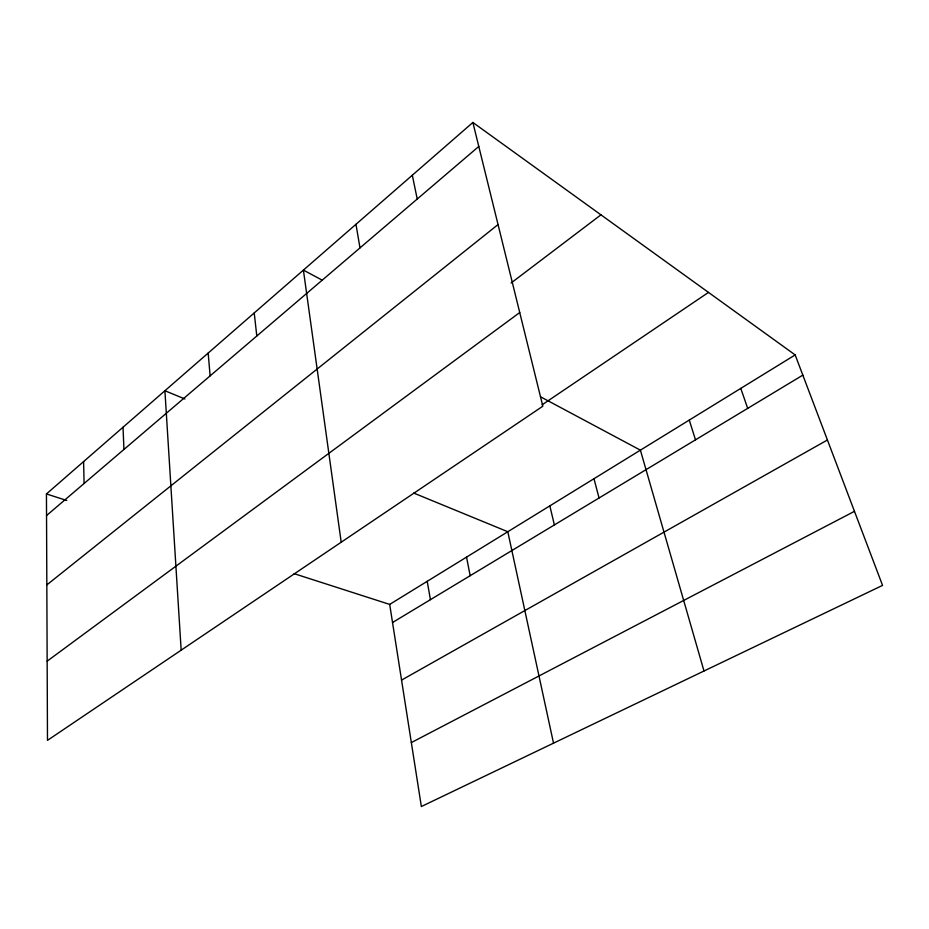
<?xml version="1.0" encoding="UTF-8"?>
<svg xmlns="http://www.w3.org/2000/svg" width="929" height="929" viewBox="0 0 929 929"><rect width="100%" height="100%" fill="white"/><g stroke="black" fill="none" stroke-linecap="round" stroke-linejoin="round"><path stroke-width="1.39" d="M472.873 122.465L542.826 406.205L47.484 740.355L46.45 493.949L472.873 122.465L795.166 354.924L882.55 585.386L421.36 806.535L389.692 604.407L294.191 573.681M46.543 515.549L478.795 146.457M46.833 584.898L498.049 224.574M511.113 282.985L600.947 214.843M47.147 661.169L519.741 312.527M542.083 404.835L708.49 292.403M389.692 604.407L795.166 354.924M392.526 622.511L802.83 375.13M401.549 680.098L827.425 439.998M411.338 742.585L854.471 511.322M46.45 493.949L66.76 500.476M184.941 398.982L164.909 390.749L181.167 650.184M413.695 493.044L507.803 531.736L553.521 743.165M322.363 280.244L303.4 270.107L341.198 542.211M540.457 396.764L640.395 450.159L703.996 671.005M740.785 388.392L747.694 408.377M689.26 420.082L695.507 439.847M593.979 478.714L599.042 498.002M549.84 505.875L554.381 524.931M412.313 175.221L417.226 199.027M466.544 557.121L470.167 575.701M427.212 581.322L430.429 599.658M355.97 224.319L359.987 247.904M254.232 312.934L256.799 336.019M208.177 353.066L210.117 375.873M123.023 427.235L123.94 449.462M83.598 461.574L84.086 483.498"/></g></svg>
